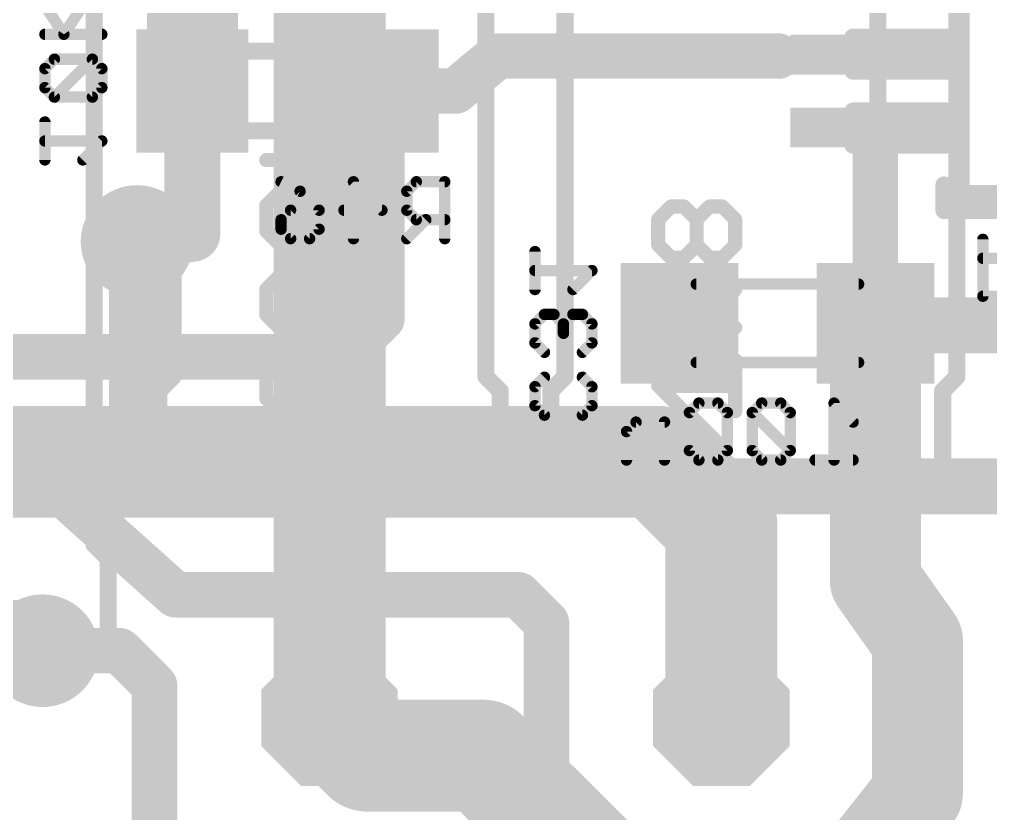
# Model space of a CAD drawing. Header units: inches. Extents: x -5 to 142, y -3 to 122.
# Drawn here: x 102.23 to 110.9, y 60.55 to 67.64 of the extents above; entities that cross this region are included whole.
import ezdxf

# ---------------------------------------------------------------- set-up
doc = ezdxf.new("R2010")
doc.units = ezdxf.units.IN
doc.header["$MEASUREMENT"] = 0
for name, color, linetype in [('1', 22, 'Continuous'), ('15', 22, 'Continuous'), ('16', 175, 'Continuous'), ('17', 82, 'Continuous'), ('18', 82, 'Continuous'), ('2', 175, 'Continuous'), ('21', 253, 'Continuous'), ('22', 253, 'Continuous'), ('26', 253, 'Continuous'), ('27', 253, 'Continuous'), ('28', 253, 'Continuous'), ('51', 253, 'Continuous'), ('52', 253, 'Continuous')]:
    doc.layers.add(name, color=color, linetype=linetype)

# ---------------------------------------------------------------- blocks, each defined once
blk = doc.blocks.new('RECT')
blk.add_solid([(-0.5, -0.5), (0.5, -0.5), (-0.5, 0.5), (0.5, 0.5)])
blk = doc.blocks.new('OCTAGONP')
at = {"const_width": 0.5}
blk.add_lwpolyline([(-0.25, -0.1036), (-0.25, 0.1036), (-0.1036, 0.25), (0.1036, 0.25), (0.25, 0.1036), (0.25, -0.1036), (0.1036, -0.25), (-0.1036, -0.25), (-0.25, -0.1036), (-0.25, 0.1036)], dxfattribs=at)
blk = doc.blocks.new('ROUNDP')
at = {"const_width": 0.5}
blk.add_lwpolyline([(0, -0.25, 1), (0, 0.25, 1), (0, -0.25)], format="xyb", dxfattribs=at)
blk = doc.blocks.new('ROUNDV')
at = {"const_width": 0.5}
blk.add_lwpolyline([(0, -0.25, 1), (0, 0.25, 1), (0, -0.25)], format="xyb", dxfattribs=at)

msp = doc.modelspace()

# ---------------------------------------------------------------- linework, layer by layer
at = {"layer": '1', "const_width": 1}
msp.add_lwpolyline([(105, 69.8125), (105, 61.4)], dxfattribs=at)
at = {"layer": '1', "const_width": 0.5}
msp.add_lwpolyline([(104.75, 61.4, 1), (105.25, 61.4)], format="xyb", dxfattribs=at)
at = {"layer": '15'}
for points, const_width in [([(107.9375, 63.6875), (97.375, 63.6875)], 1), ([(108.5, 63.125), (107.9375, 63.6875)], 1), ([(108.5, 61.4), (108.5, 63.125)], 1), ([(102.4375, 62), (103.125, 62)], 0.4064), ([(103.125, 62), (103.4375, 61.6875)], 0.4064), ([(103.4375, 61.6875), (103.4375, 47.3125)], 0.4064), ([(105.3375, 61.0625), (105, 61.4)], 1), ([(106.375, 61.0625), (105.3375, 61.0625)], 1), ([(108.75, 58.6875), (106.375, 61.0625)], 1)]:
    msp.add_lwpolyline(points, dxfattribs=dict(at, const_width=const_width))
for points, const_width in [([(108.1143, 63.8643, 1), (107.7607, 63.5107)], 0.5), ([(107.9375, 63.4375, 1), (107.9375, 63.9375)], 0.5), ([(108.75, 63.125, 1), (108.25, 63.125)], 0.5), ([(108.3232, 62.9482, 1), (108.6768, 63.3018)], 0.5), ([(102.4375, 62.1016, 1), (102.4375, 61.8984)], 0.2032), ([(103.1968, 62.0718, 1), (103.0532, 61.9282)], 0.2032), ([(103.125, 61.8984, 1), (103.125, 62.1016)], 0.2032), ([(103.5391, 61.6875, 1), (103.3359, 61.6875)], 0.2032), ([(103.3657, 61.6157, 1), (103.5093, 61.7593)], 0.2032), ([(105.1768, 61.5768, 1), (104.8232, 61.2232)], 0.5), ([(108.25, 61.4, 1), (108.75, 61.4)], 0.5), ([(105.3375, 61.3125, 1), (105.3375, 60.8125)], 0.5), ([(106.5518, 61.2393, 1), (106.1982, 60.8857)], 0.5), ([(106.375, 60.8125, 1), (106.375, 61.3125)], 0.5), ([(105.1607, 60.8857, 1), (105.5143, 61.2393)], 0.5)]:
    msp.add_lwpolyline(points, format="xyb", dxfattribs=dict(at, const_width=const_width))
at = {"layer": '16'}
for points, const_width in [([(103.775, 68.625), (103.775, 67)], 0.8128), ([(106.125, 67), (106.5, 67.3125)], 0.4064), ([(106.5, 67.3125), (109.0089, 67.3125)], 0.4064), ([(109.0089, 67.3125), (109.8715, 67.325)], 0.3048), ([(103.775, 67), (103.775, 65.725)], 0.5), ([(105.4688, 66.9937), (105.475, 67)], 0.4064), ([(105.4688, 64.9688), (105.4688, 66.9937)], 0.4064), ([(105.475, 67), (106.125, 67)], 0.4064), ([(109.875, 66.4215), (109.8715, 66.675)], 0.3048), ([(109.875, 64.925), (109.875, 66.4215)], 0.4064), ([(103.775, 65.725), (103.2812, 65.6562)], 0.5), ([(109.875, 64.925), (109.875, 62.625)], 0.8128), ([(105.125, 64.625), (105.4688, 64.9688)], 0.4064), ([(109.8938, 64.9062), (109.875, 64.925)], 0.5), ([(111.6875, 64.9062), (109.8938, 64.9062)], 0.5), ([(76.1875, 64.625), (105.125, 64.625)], 0.4064), ([(109.875, 62.625), (110.25, 62.0938)], 0.8128), ([(110.25, 62.0938), (110.25, 60.7188)], 0.8128), ([(110.25, 60.7188), (109.4375, 59.6875)], 0.8128)]:
    msp.add_lwpolyline(points, dxfattribs=dict(at, const_width=const_width))
for points, const_width in [([(106.5, 67.4141, 1), (106.5, 67.2109)], 0.2032), ([(106.565, 67.2344, 1), (106.435, 67.3906)], 0.2032), ([(109.0089, 67.2109, 1), (109.0089, 67.4141)], 0.2032), ([(109.8726, 67.2488, 1), (109.8703, 67.4012)], 0.1524), ([(109.0078, 67.3887, 1), (109.0101, 67.2363)], 0.1524), ([(103.9, 67, 1), (103.65, 67)], 0.25), ([(103.5718, 67, 1), (103.9782, 67)], 0.4064), ([(105.5704, 66.9937, 1), (105.3671, 66.9937)], 0.2032), ([(105.3969, 67.0656, 1), (105.5406, 66.9219)], 0.2032), ([(105.475, 67.1016, 1), (105.475, 66.8984)], 0.2032), ([(105.5468, 66.9282, 1), (105.4032, 67.0718)], 0.2032), ([(106.06, 67.0781, 1), (106.19, 66.9219)], 0.2032), ([(106.125, 66.8984, 1), (106.125, 67.1016)], 0.2032), ([(109.9476, 66.6761, 1), (109.7953, 66.6739)], 0.1524), ([(109.9766, 66.4215, 1), (109.7734, 66.4215)], 0.2032), ([(109.7988, 66.4204, 1), (109.9512, 66.4225)], 0.1524), ([(103.7922, 65.6012, 1), (103.7578, 65.8488)], 0.25), ([(103.264, 65.7801, 1), (103.2985, 65.5324)], 0.25), ([(103.65, 65.725, 1), (103.9, 65.725)], 0.25), ([(110.0782, 64.925, 1), (109.6718, 64.925)], 0.4064), ([(105.5406, 64.8969, 1), (105.3969, 65.0406)], 0.2032), ([(109.9634, 65.0134, 1), (109.7866, 64.8366)], 0.25), ([(109.8938, 65.0312, 1), (109.8938, 64.7812)], 0.25), ([(105.3671, 64.9688, 1), (105.5704, 64.9688)], 0.2032), ([(109.8054, 64.8179, 1), (109.9821, 64.9946)], 0.25), ([(109.7734, 64.925, 1), (109.9766, 64.925)], 0.2032), ([(105.0532, 64.6968, 1), (105.1968, 64.5532)], 0.2032), ([(105.125, 64.5234, 1), (105.125, 64.7266)], 0.2032), ([(110.041, 62.7422, 1), (109.709, 62.5078)], 0.4064), ([(109.6718, 62.625, 1), (110.0782, 62.625)], 0.4064), ([(110.4532, 62.0938, 1), (110.0468, 62.0938)], 0.4064), ([(110.084, 61.9766, 1), (110.416, 62.2109)], 0.4064), ([(110.4096, 60.593, 1), (110.0904, 60.8445)], 0.4064), ([(110.0468, 60.7188, 1), (110.4532, 60.7188)], 0.4064)]:
    msp.add_lwpolyline(points, format="xyb", dxfattribs=dict(at, const_width=const_width))
at = {"layer": '2'}
for points, const_width in [([(103.2812, 65.6562), (103.2812, 63.875)], 0.5), ([(103.2812, 63.875), (103.7812, 63.4688)], 0.5), ([(102.4375, 63.5625), (99.125, 63.5625)], 0.4064), ([(103.625, 62.5), (102.4375, 63.5625)], 0.4064), ([(103.7812, 63.4688), (112.0312, 63.4688)], 0.5), ([(106.6875, 62.5), (103.625, 62.5)], 0.4064), ([(106.9375, 62.25), (106.6875, 62.5)], 0.4064), ([(97.0625, 62.25), (102.1875, 62.25)], 0.4064), ([(102.1875, 62.25), (102.4375, 62)], 0.4064), ([(106.9375, 60.5), (106.9375, 62.25)], 0.4064), ([(107.375, 60.0625), (106.9375, 60.5)], 0.4064)]:
    msp.add_lwpolyline(points, dxfattribs=dict(at, const_width=const_width))
for points, const_width in [([(103.4062, 65.6562, 1), (103.1562, 65.6562)], 0.25), ([(103.3601, 63.972, 1), (103.2024, 63.778)], 0.25), ([(103.1562, 63.875, 1), (103.4062, 63.875)], 0.25), ([(102.5052, 63.6382, 1), (102.3698, 63.4868)], 0.2032), ([(102.4375, 63.4609, 1), (102.4375, 63.6641)], 0.2032), ([(103.7812, 63.5938, 1), (103.7812, 63.3438)], 0.25), ([(103.7024, 63.3717, 1), (103.8601, 63.5658)], 0.25), ([(103.625, 62.6016, 1), (103.625, 62.3984)], 0.2032), ([(103.5573, 62.4243, 1), (103.6927, 62.5757)], 0.2032), ([(106.7593, 62.5718, 1), (106.6157, 62.4282)], 0.2032), ([(106.6875, 62.3984, 1), (106.6875, 62.6016)], 0.2032), ([(102.2593, 62.3218, 1), (102.1157, 62.1782)], 0.2032), ([(102.1875, 62.1484, 1), (102.1875, 62.3516)], 0.2032), ([(107.0391, 62.25, 1), (106.8359, 62.25)], 0.2032), ([(106.8657, 62.1782, 1), (107.0093, 62.3218)], 0.2032), ([(102.3657, 61.9282, 1), (102.5093, 62.0718)], 0.2032), ([(107.0093, 60.5718, 1), (106.8657, 60.4282)], 0.2032), ([(106.8359, 60.5, 1), (107.0391, 60.5)], 0.2032)]:
    msp.add_lwpolyline(points, format="xyb", dxfattribs=dict(at, const_width=const_width))
at = {"layer": '21', "const_width": 0.1524}
for points in [[(103.603, 71.052), (103.603, 64.448)], [(106.397, 71.052), (106.397, 64.448)], [(107.103, 71.052), (107.103, 64.448)], [(109.897, 71.052), (109.897, 64.448)], [(110.603, 71.052), (110.603, 64.448)], [(102.897, 62.948), (102.897, 69.552)], [(103.603, 64.448), (103.476, 64.321)], [(106.397, 64.448), (106.524, 64.321)], [(107.103, 64.448), (106.976, 64.321)], [(109.897, 64.448), (110.024, 64.321)], [(110.603, 64.448), (110.476, 64.321)], [(103.476, 63.686), (103.476, 64.321)], [(106.524, 63.686), (106.524, 64.321)], [(106.976, 63.686), (106.976, 64.321)], [(110.024, 63.686), (110.024, 64.321)], [(110.476, 63.686), (110.476, 64.321)], [(106.27, 63.432), (103.73, 63.432)], [(109.77, 63.432), (107.23, 63.432)], [(113.27, 63.432), (110.73, 63.432)], [(102.897, 62.948), (103.024, 62.821)], [(103.024, 62.186), (103.024, 62.821)], [(100.23, 61.932), (102.77, 61.932)]]:
    msp.add_lwpolyline(points, dxfattribs=at)
at = {"layer": '21'}
for points, const_width in [([(103.5649, 64.448, 1), (103.6411, 64.448)], 0.0762), ([(103.6299, 64.4211, 1), (103.5761, 64.4749)], 0.0762), ([(106.3589, 64.448, 1), (106.4351, 64.448)], 0.0762), ([(106.4239, 64.4749, 1), (106.3701, 64.4211)], 0.0762), ([(107.0649, 64.448, 1), (107.1411, 64.448)], 0.0762), ([(107.1299, 64.4211, 1), (107.0761, 64.4749)], 0.0762), ([(109.8589, 64.448, 1), (109.9351, 64.448)], 0.0762), ([(109.9239, 64.4749, 1), (109.8701, 64.4211)], 0.0762), ([(110.5649, 64.448, 1), (110.6411, 64.448)], 0.0762), ([(110.6299, 64.4211, 1), (110.5761, 64.4749)], 0.0762), ([(103.5141, 64.321, 1), (103.4379, 64.321)], 0.0762), ([(103.4491, 64.3479, 1), (103.5029, 64.2941)], 0.0762), ([(106.5621, 64.321, 1), (106.4859, 64.321)], 0.0762), ([(106.4971, 64.2941, 1), (106.5509, 64.3479)], 0.0762), ([(107.0141, 64.321, 1), (106.9379, 64.321)], 0.0762), ([(106.9491, 64.3479, 1), (107.0029, 64.2941)], 0.0762), ([(110.0621, 64.321, 1), (109.9859, 64.321)], 0.0762), ([(109.9971, 64.2941, 1), (110.0509, 64.3479)], 0.0762), ([(110.5141, 64.321, 1), (110.4379, 64.321)], 0.0762), ([(110.4491, 64.3479, 1), (110.5029, 64.2941)], 0.0762), ([(103.476, 63.686, 0.4142), (103.73, 63.432)], 0.1524), ([(103.5141, 63.686, 1), (103.4379, 63.686)], 0.0762), ([(106.27, 63.432, 0.4142), (106.524, 63.686)], 0.1524), ([(106.5621, 63.686, 1), (106.4859, 63.686)], 0.0762), ([(106.976, 63.686, 0.4142), (107.23, 63.432)], 0.1524), ([(107.0141, 63.686, 1), (106.9379, 63.686)], 0.0762), ([(109.77, 63.432, 0.4142), (110.024, 63.686)], 0.1524), ([(110.0621, 63.686, 1), (109.9859, 63.686)], 0.0762), ([(110.476, 63.686, 0.4142), (110.73, 63.432)], 0.1524), ([(110.5141, 63.686, 1), (110.4379, 63.686)], 0.0762), ([(103.4379, 63.686, 1), (103.5141, 63.686)], 0.0762), ([(106.4859, 63.686, 1), (106.5621, 63.686)], 0.0762), ([(106.9379, 63.686, 1), (107.0141, 63.686)], 0.0762), ([(109.9859, 63.686, 1), (110.0621, 63.686)], 0.0762), ([(110.4379, 63.686, 1), (110.5141, 63.686)], 0.0762), ([(103.73, 63.4701, 1), (103.73, 63.3939)], 0.0762), ([(103.73, 63.3939, 1), (103.73, 63.4701)], 0.0762), ([(106.27, 63.4701, 1), (106.27, 63.3939)], 0.0762), ([(106.27, 63.3939, 1), (106.27, 63.4701)], 0.0762), ([(107.23, 63.4701, 1), (107.23, 63.3939)], 0.0762), ([(107.23, 63.3939, 1), (107.23, 63.4701)], 0.0762), ([(109.77, 63.4701, 1), (109.77, 63.3939)], 0.0762), ([(109.77, 63.3939, 1), (109.77, 63.4701)], 0.0762), ([(110.73, 63.4701, 1), (110.73, 63.3939)], 0.0762), ([(110.73, 63.3939, 1), (110.73, 63.4701)], 0.0762), ([(102.8589, 62.948, 1), (102.9351, 62.948)], 0.0762), ([(102.9239, 62.9749, 1), (102.8701, 62.9211)], 0.0762), ([(103.0621, 62.821, 1), (102.9859, 62.821)], 0.0762), ([(102.9971, 62.7941, 1), (103.0509, 62.8479)], 0.0762), ([(102.77, 61.932, 0.4142), (103.024, 62.186)], 0.1524), ([(103.0621, 62.186, 1), (102.9859, 62.186)], 0.0762), ([(102.9859, 62.186, 1), (103.0621, 62.186)], 0.0762), ([(102.77, 61.9701, 1), (102.77, 61.8939)], 0.0762), ([(102.77, 61.8939, 1), (102.77, 61.9701)], 0.0762)]:
    msp.add_lwpolyline(points, format="xyb", dxfattribs=dict(at, const_width=const_width))
at = {"layer": '22'}
for points, const_width in [([(110.4874, 65.9326), (110.4874, 66.1612)], 0.1524), ([(115.2626, 65.9326), (110.4874, 65.9326)], 0.1524), ([(110.8349, 65.6755), (110.8349, 65.167)], 0.1016), ([(111.0891, 65.506), (110.8349, 65.506)], 0.1016), ([(110.8349, 65.167), (111.0891, 65.167)], 0.1016)]:
    msp.add_lwpolyline(points, dxfattribs=dict(at, const_width=const_width))
for points, const_width in [([(110.5255, 66.1612, 1), (110.4493, 66.1612)], 0.0762), ([(110.4874, 65.9707, 1), (110.4874, 65.8945)], 0.0762), ([(110.4493, 65.9326, 1), (110.5255, 65.9326)], 0.0762), ([(110.8603, 65.6755, 1), (110.8094, 65.6755)], 0.0508), ([(110.8349, 65.5314, 1), (110.8349, 65.4806)], 0.0508), ([(110.8094, 65.167, 1), (110.8603, 65.167)], 0.0508), ([(110.8349, 65.1924, 1), (110.8349, 65.1416)], 0.0508)]:
    msp.add_lwpolyline(points, format="xyb", dxfattribs=dict(at, const_width=const_width))
at = {"layer": '26', "const_width": 0.0508}
for points in [[(104.5792, 66.2124, 1), (104.5564, 66.1669)], [(105.2393, 66.1896, 1), (105.1885, 66.1896)], [(105.2318, 66.2076, 1), (105.1959, 66.1717)], [(105.7752, 66.215, 1), (105.7752, 66.1642)], [(105.7931, 66.1717, 1), (105.7572, 66.2076)], [(106.0548, 66.1896, 1), (106.004, 66.1896)], [(106.0294, 66.1642, 1), (106.0294, 66.215)], [(104.7552, 66.1229, 1), (104.7193, 66.0869)], [(104.7259, 66.0822, 1), (104.7486, 66.1276)], [(105.7158, 66.1049, 1), (105.665, 66.1049)], [(105.6725, 66.1229, 1), (105.7084, 66.0869)], [(104.6526, 65.9608, 1), (104.6526, 65.91)], [(104.6705, 65.9175, 1), (104.6346, 65.9534)], [(104.9322, 65.9354, 1), (104.8814, 65.9354)], [(104.8888, 65.9175, 1), (104.9247, 65.9534)], [(104.9068, 65.91, 1), (104.9068, 65.9608)], [(105.1291, 65.9608, 1), (105.1291, 65.91)], [(105.4501, 65.9175, 1), (105.486, 65.9534)], [(105.4681, 65.91, 1), (105.4681, 65.9608)], [(105.665, 65.9354, 1), (105.7158, 65.9354)], [(105.7084, 65.9534, 1), (105.6725, 65.9175)], [(104.5932, 65.8507, 1), (104.5424, 65.8507)], [(104.5498, 65.8686, 1), (104.5858, 65.8327)], [(105.7752, 65.8761, 1), (105.7752, 65.8253)], [(105.7572, 65.8327, 1), (105.7931, 65.8686)], [(105.8779, 65.8327, 1), (105.8419, 65.8686)], [(106.0294, 65.8253, 1), (106.0294, 65.8761)], [(104.5858, 65.7839, 1), (104.5498, 65.748)], [(104.5424, 65.7659, 1), (104.5932, 65.7659)], [(104.8814, 65.7659, 1), (104.9322, 65.7659)], [(104.9247, 65.748, 1), (104.8888, 65.7839)], [(104.6526, 65.7066, 1), (104.6526, 65.6558)], [(104.6346, 65.6632, 1), (104.6705, 65.6992)], [(104.8041, 65.6992, 1), (104.84, 65.6632)], [(104.822, 65.6558, 1), (104.822, 65.7066)], [(105.1885, 65.6812, 1), (105.2393, 65.6812)], [(105.6725, 65.6992, 1), (105.7084, 65.6632)], [(106.004, 65.6812, 1), (106.0548, 65.6812)], [(106.8604, 65.5659, 1), (106.8096, 65.5659)], [(106.835, 65.4219, 1), (106.835, 65.3711)], [(107.3613, 65.3785, 1), (107.3254, 65.4144)], [(107.3434, 65.3711, 1), (107.3434, 65.4219)], [(106.8096, 65.227, 1), (106.8604, 65.227)], [(107.1559, 65.2449, 1), (107.1919, 65.209)], [(106.9197, 65.03, 1), (106.9197, 64.9792)], [(106.9376, 64.9867, 1), (106.9017, 65.0226)], [(107.0224, 65.0226, 1), (106.9865, 64.9867)], [(107.0044, 64.9792, 1), (107.0044, 65.03)], [(107.1739, 65.03, 1), (107.1739, 64.9792)], [(107.1919, 64.9867, 1), (107.1559, 65.0226)], [(107.2766, 65.0226, 1), (107.2407, 64.9867)], [(107.2586, 64.9792, 1), (107.2586, 65.03)], [(106.817, 64.9379, 1), (106.8529, 64.9019)], [(106.8604, 64.9199, 1), (106.8096, 64.9199)], [(107.0712, 64.9379, 1), (107.1071, 64.9019)], [(107.1146, 64.9199, 1), (107.0638, 64.9199)], [(107.0712, 64.9019, 1), (107.1071, 64.9379)], [(107.3688, 64.9199, 1), (107.318, 64.9199)], [(107.3254, 64.9019, 1), (107.3613, 64.9379)], [(106.8529, 64.7684, 1), (106.817, 64.7325)], [(107.0638, 64.8352, 1), (107.1146, 64.8352)], [(107.3613, 64.7325, 1), (107.3254, 64.7684)], [(106.8096, 64.7504, 1), (106.8604, 64.7504)], [(106.9017, 64.6477, 1), (106.9376, 64.6836)], [(107.2407, 64.6836, 1), (107.2766, 64.6477)], [(107.318, 64.7504, 1), (107.3688, 64.7504)], [(106.9376, 64.4254, 1), (106.9017, 64.4613)], [(107.2766, 64.4613, 1), (107.2407, 64.4254)], [(106.8604, 64.3586, 1), (106.8096, 64.3586)], [(106.817, 64.3765, 1), (106.8529, 64.3406)], [(107.3688, 64.3586, 1), (107.318, 64.3586)], [(107.3254, 64.3406, 1), (107.3613, 64.3765)], [(106.8529, 64.2071, 1), (106.817, 64.1711)], [(106.8096, 64.1891, 1), (106.8604, 64.1891)], [(107.318, 64.1891, 1), (107.3688, 64.1891)], [(107.3613, 64.1711, 1), (107.3254, 64.2071)], [(106.9197, 64.1298, 1), (106.9197, 64.079)], [(106.9017, 64.0864, 1), (106.9376, 64.1223)], [(107.2407, 64.1223, 1), (107.2766, 64.0864)], [(107.2586, 64.079, 1), (107.2586, 64.1298)]]:
    msp.add_lwpolyline(points, format="xyb", dxfattribs=at)
at = {"layer": '26', "const_width": 0.1016}
for points in [[(104.5678, 66.1896), (104.7373, 66.1049)], [(105.2139, 65.6812), (105.2139, 66.1896)], [(105.2139, 66.1896), (105.4681, 65.9354)], [(105.7752, 66.1896), (105.6904, 66.1049)], [(106.0294, 66.1896), (105.7752, 66.1896)], [(106.0294, 65.6812), (106.0294, 66.1896)], [(104.7373, 66.1049), (104.9068, 65.9354)], [(105.6904, 66.1049), (105.6904, 65.9354)], [(104.5678, 65.8507), (104.6526, 65.9354)], [(104.6526, 65.9354), (104.9068, 65.9354)], [(104.9068, 65.9354), (104.9068, 65.7659)], [(105.4681, 65.9354), (105.1291, 65.9354)], [(105.6904, 65.9354), (105.7752, 65.8507)], [(104.5678, 65.7659), (104.5678, 65.8507)], [(105.8599, 65.8507), (105.6904, 65.6812)], [(105.7752, 65.8507), (106.0294, 65.8507)], [(104.6526, 65.6812), (104.5678, 65.7659)], [(104.9068, 65.7659), (104.822, 65.6812)], [(104.822, 65.6812), (104.6526, 65.6812)], [(106.835, 65.227), (106.835, 65.5659)], [(107.3434, 65.3965), (106.835, 65.3965)], [(107.1739, 65.227), (107.3434, 65.3965)], [(106.9197, 65.0046), (106.835, 64.9199)], [(107.0044, 65.0046), (106.9197, 65.0046)], [(107.0892, 64.9199), (107.0044, 65.0046)], [(107.1739, 65.0046), (107.0892, 64.9199)], [(107.2586, 65.0046), (107.1739, 65.0046)], [(107.3434, 64.9199), (107.2586, 65.0046)], [(106.835, 64.9199), (106.835, 64.7504)], [(107.0892, 64.9199), (107.0892, 64.8352)], [(107.3434, 64.7504), (107.3434, 64.9199)], [(106.835, 64.7504), (106.9197, 64.6657)], [(107.2586, 64.6657), (107.3434, 64.7504)], [(106.835, 64.3586), (106.9197, 64.4433)], [(107.2586, 64.4433), (107.3434, 64.3586)], [(106.835, 64.1891), (106.835, 64.3586)], [(107.3434, 64.3586), (107.3434, 64.1891)], [(106.9197, 64.1044), (106.835, 64.1891)], [(107.3434, 64.1891), (107.2586, 64.1044)], [(107.2586, 64.1044), (106.9197, 64.1044)]]:
    msp.add_lwpolyline(points, dxfattribs=at)
at = {"layer": '27', "const_width": 0.127}
for points in [[(104.8935, 66.3837), (104.6647, 66.7269)], [(105.1223, 66.7269), (104.8935, 66.3837)], [(105.1223, 66.3837), (104.4359, 66.3837)], [(104.5503, 66.0929), (104.4359, 65.9785)], [(104.6647, 66.0929), (104.5503, 66.0929)], [(105.1223, 65.6353), (104.6647, 66.0929)], [(105.1223, 66.0929), (105.1223, 65.6353)], [(104.4359, 65.9785), (104.4359, 65.7497)], [(107.9359, 65.8538), (108.0503, 65.9682)], [(108.0503, 65.9682), (108.1647, 65.9682)], [(108.1647, 65.9682), (108.2791, 65.8538)], [(108.2791, 65.8538), (108.3935, 65.9682)], [(108.3935, 65.9682), (108.5079, 65.9682)], [(108.5079, 65.9682), (108.6223, 65.8538)], [(107.9359, 65.625), (107.9359, 65.8538)], [(108.2791, 65.625), (108.2791, 65.8538)], [(108.6223, 65.8538), (108.6223, 65.625)], [(104.4359, 65.7497), (104.5503, 65.6353)], [(108.0503, 65.5106), (107.9359, 65.625)], [(108.2791, 65.625), (108.1647, 65.5106)], [(108.3935, 65.5106), (108.2791, 65.625)], [(108.6223, 65.625), (108.5079, 65.5106)], [(108.1647, 65.5106), (108.0503, 65.5106)], [(108.5079, 65.5106), (108.3935, 65.5106)], [(104.5503, 65.3445), (104.4359, 65.2301)], [(105.0079, 65.3445), (104.5503, 65.3445)], [(104.7791, 65.0013), (104.7791, 65.3445)], [(105.1223, 65.2301), (105.0079, 65.3445)], [(104.4359, 65.2301), (104.4359, 65.0013)], [(105.1223, 65.0013), (105.1223, 65.2301)], [(108.3935, 64.8869), (108.1647, 65.2301)], [(108.6223, 65.2301), (108.3935, 64.8869)], [(104.4359, 65.0013), (104.5503, 64.8869)], [(104.6647, 64.8869), (104.7791, 65.0013)], [(105.0079, 64.8869), (105.1223, 65.0013)], [(104.5503, 64.8869), (104.6647, 64.8869)], [(108.6223, 64.8869), (107.9359, 64.8869)], [(104.4359, 64.4817), (104.5503, 64.5961)], [(104.5503, 64.5961), (104.6647, 64.5961)], [(104.6647, 64.5961), (104.7791, 64.4817)], [(104.7791, 64.4817), (104.8935, 64.5961)], [(104.8935, 64.5961), (105.0079, 64.5961)], [(105.0079, 64.5961), (105.1223, 64.4817)], [(108.6223, 64.1385), (108.6223, 64.5961)], [(104.4359, 64.2529), (104.4359, 64.4817)], [(104.7791, 64.4817), (104.7791, 64.3673)], [(105.1223, 64.4817), (105.1223, 64.2529)], [(108.1647, 64.1385), (107.9359, 64.3673)], [(107.9359, 64.3673), (108.6223, 64.3673)], [(104.5503, 64.1385), (104.4359, 64.2529)], [(105.1223, 64.2529), (105.0079, 64.1385)]]:
    msp.add_lwpolyline(points, dxfattribs=at)
at = {"layer": '27', "const_width": 0.0635}
for points in [[(104.6911, 66.7445, 1), (104.6383, 66.7093)], [(105.1487, 66.7093, 1), (105.0959, 66.7445)], [(104.4359, 66.4155, 1), (104.4359, 66.352)], [(105.1223, 66.352, 1), (105.1223, 66.4155)], [(104.8671, 66.4014, 1), (104.9199, 66.3661)], [(104.8671, 66.3661, 1), (104.9199, 66.4014)], [(104.5503, 66.1247, 1), (104.5503, 66.0612)], [(104.5728, 66.0705, 1), (104.5279, 66.1154)], [(104.6872, 66.1154, 1), (104.6423, 66.0705)], [(104.6647, 66.0612, 1), (104.6647, 66.1247)], [(105.1541, 66.0929, 1), (105.0906, 66.0929)], [(104.4677, 65.9785, 1), (104.4042, 65.9785)], [(104.4135, 66.001, 1), (104.4584, 65.9561)], [(108.0503, 65.9999, 1), (108.0503, 65.9364)], [(108.0728, 65.9457, 1), (108.0279, 65.9906)], [(108.1872, 65.9906, 1), (108.1423, 65.9457)], [(108.1647, 65.9364, 1), (108.1647, 65.9999)], [(108.3935, 65.9999, 1), (108.3935, 65.9364)], [(108.416, 65.9457, 1), (108.3711, 65.9906)], [(108.5304, 65.9906, 1), (108.4855, 65.9457)], [(108.5079, 65.9364, 1), (108.5079, 65.9999)], [(107.9677, 65.8538, 1), (107.9042, 65.8538)], [(108.3109, 65.8538, 1), (108.2474, 65.8538)], [(108.6541, 65.8538, 1), (108.5906, 65.8538)], [(107.9135, 65.8762, 1), (107.9584, 65.8313)], [(108.2567, 65.8762, 1), (108.3016, 65.8313)], [(108.2567, 65.8313, 1), (108.3016, 65.8762)], [(108.5998, 65.8313, 1), (108.6448, 65.8762)], [(104.4042, 65.7497, 1), (104.4677, 65.7497)], [(104.4584, 65.7722, 1), (104.4135, 65.7273)], [(104.5279, 65.6129, 1), (104.5728, 65.6578)], [(105.0906, 65.6353, 1), (105.1541, 65.6353)], [(105.0998, 65.6129, 1), (105.1448, 65.6578)], [(107.9042, 65.625, 1), (107.9677, 65.625)], [(107.9584, 65.6474, 1), (107.9135, 65.6025)], [(108.2474, 65.625, 1), (108.3109, 65.625)], [(108.3016, 65.6474, 1), (108.2567, 65.6025)], [(108.3016, 65.6025, 1), (108.2567, 65.6474)], [(108.5906, 65.625, 1), (108.6541, 65.625)], [(108.6448, 65.6025, 1), (108.5998, 65.6474)], [(108.0503, 65.5423, 1), (108.0503, 65.4788)], [(108.1647, 65.4788, 1), (108.1647, 65.5423)], [(108.3935, 65.5423, 1), (108.3935, 65.4788)], [(108.5079, 65.4788, 1), (108.5079, 65.5423)], [(108.0279, 65.4881, 1), (108.0728, 65.533)], [(108.1423, 65.533, 1), (108.1872, 65.4881)], [(108.3711, 65.4881, 1), (108.416, 65.533)], [(108.4855, 65.533, 1), (108.5304, 65.4881)], [(104.5503, 65.3763, 1), (104.5503, 65.3128)], [(104.5728, 65.3221, 1), (104.5279, 65.367)], [(104.8109, 65.3445, 1), (104.7474, 65.3445)], [(105.0304, 65.367, 1), (104.9855, 65.3221)], [(105.0079, 65.3128, 1), (105.0079, 65.3763)], [(104.4677, 65.2301, 1), (104.4042, 65.2301)], [(104.4135, 65.2526, 1), (104.4584, 65.2077)], [(105.1541, 65.2301, 1), (105.0906, 65.2301)], [(105.0998, 65.2077, 1), (105.1448, 65.2526)], [(108.1911, 65.2477, 1), (108.1383, 65.2125)], [(108.6487, 65.2125, 1), (108.5959, 65.2477)], [(104.4584, 65.0238, 1), (104.4135, 64.9789)], [(104.8016, 64.9789, 1), (104.7567, 65.0238)], [(105.1448, 64.9789, 1), (105.0998, 65.0238)], [(104.4042, 65.0013, 1), (104.4677, 65.0013)], [(104.7474, 65.0013, 1), (104.8109, 65.0013)], [(105.0906, 65.0013, 1), (105.1541, 65.0013)], [(104.5503, 64.9187, 1), (104.5503, 64.8552)], [(104.5279, 64.8645, 1), (104.5728, 64.9094)], [(104.6423, 64.9094, 1), (104.6872, 64.8645)], [(104.6647, 64.8552, 1), (104.6647, 64.9187)], [(104.9855, 64.9094, 1), (105.0304, 64.8645)], [(107.9359, 64.9187, 1), (107.9359, 64.8552)], [(108.3671, 64.9045, 1), (108.4199, 64.8693)], [(108.3671, 64.8693, 1), (108.4199, 64.9045)], [(108.6223, 64.8552, 1), (108.6223, 64.9187)], [(104.5503, 64.6278, 1), (104.5503, 64.5643)], [(104.5728, 64.5736, 1), (104.5279, 64.6185)], [(104.6872, 64.6185, 1), (104.6423, 64.5736)], [(104.6647, 64.5643, 1), (104.6647, 64.6278)], [(104.8935, 64.6278, 1), (104.8935, 64.5643)], [(104.916, 64.5736, 1), (104.8711, 64.6185)], [(105.0304, 64.6185, 1), (104.9855, 64.5736)], [(105.0079, 64.5643, 1), (105.0079, 64.6278)], [(108.6541, 64.5961, 1), (108.5906, 64.5961)], [(104.4677, 64.4817, 1), (104.4042, 64.4817)], [(104.4135, 64.5041, 1), (104.4584, 64.4592)], [(104.8109, 64.4817, 1), (104.7474, 64.4817)], [(104.7567, 64.5041, 1), (104.8016, 64.4592)], [(104.7567, 64.4592, 1), (104.8016, 64.5041)], [(105.1541, 64.4817, 1), (105.0906, 64.4817)], [(105.0998, 64.4592, 1), (105.1448, 64.5041)], [(104.7474, 64.3673, 1), (104.8109, 64.3673)], [(107.9359, 64.399, 1), (107.9359, 64.3355)], [(107.9584, 64.3897, 1), (107.9135, 64.3448)], [(108.6223, 64.3355, 1), (108.6223, 64.399)], [(104.4042, 64.2529, 1), (104.4677, 64.2529)], [(104.4584, 64.2753, 1), (104.4135, 64.2304)], [(105.0906, 64.2529, 1), (105.1541, 64.2529)], [(105.1448, 64.2304, 1), (105.0998, 64.2753)], [(104.5279, 64.116, 1), (104.5728, 64.161)], [(104.9855, 64.161, 1), (105.0304, 64.116)], [(108.1423, 64.116, 1), (108.1872, 64.161)], [(108.5906, 64.1385, 1), (108.6541, 64.1385)]]:
    msp.add_lwpolyline(points, format="xyb", dxfattribs=at)
at = {"layer": '28', "const_width": 0.1016}
for points in [[(102.4583, 67.7614), (102.6278, 67.5072)], [(102.6278, 67.5072), (102.7973, 67.7614)], [(102.4583, 67.5072), (102.9667, 67.5072)], [(102.543, 67.2848), (102.4583, 67.2001)], [(102.882, 67.2848), (102.543, 67.2848)], [(102.543, 66.9459), (102.882, 67.2848)], [(102.9667, 67.2001), (102.882, 67.2848)], [(102.4583, 67.2001), (102.4583, 67.0306)], [(102.9667, 67.0306), (102.9667, 67.2001)], [(102.4583, 67.0306), (102.543, 66.9459)], [(102.882, 66.9459), (102.9667, 67.0306)], [(102.543, 66.9459), (102.882, 66.9459)], [(102.4583, 66.3846), (102.4583, 66.7235)], [(102.9667, 66.554), (102.4583, 66.554)], [(102.7973, 66.3846), (102.9667, 66.554)], [(108.2989, 64.2121), (108.2141, 64.1274)], [(108.4683, 64.2121), (108.2989, 64.2121)], [(108.5531, 64.1274), (108.4683, 64.2121)], [(108.8602, 64.2121), (108.7754, 64.1274)], [(109.0297, 64.2121), (108.8602, 64.2121)], [(109.1144, 64.1274), (109.0297, 64.2121)], [(109.6757, 64.0427), (109.5062, 64.2121)], [(109.5062, 64.2121), (109.5062, 63.7037)], [(108.2141, 64.1274), (108.2141, 63.7884)], [(108.5531, 63.7884), (108.2141, 64.1274)], [(108.5531, 63.7884), (108.5531, 64.1274)], [(108.7754, 64.1274), (108.7754, 63.7884)], [(109.1144, 63.7884), (108.7754, 64.1274)], [(109.1144, 63.7884), (109.1144, 64.1274)], [(107.7376, 64.0427), (107.6528, 63.9579)], [(107.6528, 63.9579), (107.6528, 63.7037)], [(107.9918, 64.0427), (107.7376, 64.0427)], [(107.9918, 63.7037), (107.9918, 64.0427)], [(108.2141, 63.7884), (108.2989, 63.7037)], [(108.4683, 63.7037), (108.5531, 63.7884)], [(108.7754, 63.7884), (108.8602, 63.7037)], [(109.0297, 63.7037), (109.1144, 63.7884)], [(108.2989, 63.7037), (108.4683, 63.7037)], [(108.8602, 63.7037), (109.0297, 63.7037)], [(109.6757, 63.7037), (109.3367, 63.7037)]]:
    msp.add_lwpolyline(points, dxfattribs=at)
at = {"layer": '28', "const_width": 0.0508}
for points in [[(102.4583, 67.5326, 1), (102.4583, 67.4818)], [(102.6066, 67.5213, 1), (102.6489, 67.4931)], [(102.6066, 67.4931, 1), (102.6489, 67.5213)], [(102.9667, 67.4818, 1), (102.9667, 67.5326)], [(102.543, 67.3102, 1), (102.543, 67.2594)], [(102.561, 67.2669, 1), (102.5251, 67.3028)], [(102.9, 67.3028, 1), (102.864, 67.2669)], [(102.9, 67.2669, 1), (102.864, 67.3028)], [(102.882, 67.2594, 1), (102.882, 67.3102)], [(102.4837, 67.2001, 1), (102.4329, 67.2001)], [(102.4403, 67.218, 1), (102.4763, 67.1821)], [(102.9921, 67.2001, 1), (102.9413, 67.2001)], [(102.9488, 67.1821, 1), (102.9847, 67.218)], [(102.4763, 67.0486, 1), (102.4403, 67.0126)], [(102.4329, 67.0306, 1), (102.4837, 67.0306)], [(102.9413, 67.0306, 1), (102.9921, 67.0306)], [(102.9847, 67.0126, 1), (102.9488, 67.0486)], [(102.543, 66.9713, 1), (102.543, 66.9205)], [(102.5251, 66.9638, 1), (102.561, 66.9279)], [(102.5251, 66.9279, 1), (102.561, 66.9638)], [(102.864, 66.9638, 1), (102.9, 66.9279)], [(102.882, 66.9205, 1), (102.882, 66.9713)], [(102.4837, 66.7235, 1), (102.4329, 66.7235)], [(102.4583, 66.5794, 1), (102.4583, 66.5286)], [(102.9847, 66.5361, 1), (102.9488, 66.572)], [(102.9667, 66.5286, 1), (102.9667, 66.5794)], [(102.4329, 66.3846, 1), (102.4837, 66.3846)], [(102.7793, 66.4025, 1), (102.8152, 66.3666)], [(108.2989, 64.2375, 1), (108.2989, 64.1867)], [(108.3168, 64.1942, 1), (108.2809, 64.2301)], [(108.4863, 64.2301, 1), (108.4504, 64.1942)], [(108.4683, 64.1867, 1), (108.4683, 64.2375)], [(108.8602, 64.2375, 1), (108.8602, 64.1867)], [(108.8781, 64.1942, 1), (108.8422, 64.2301)], [(109.0476, 64.2301, 1), (109.0117, 64.1942)], [(109.0297, 64.1867, 1), (109.0297, 64.2375)], [(109.5316, 64.2121, 1), (109.4808, 64.2121)], [(109.5242, 64.2301, 1), (109.4883, 64.1942)], [(108.2395, 64.1274, 1), (108.1887, 64.1274)], [(108.2321, 64.1454, 1), (108.1962, 64.1094)], [(108.1962, 64.1454, 1), (108.2321, 64.1094)], [(108.5785, 64.1274, 1), (108.5277, 64.1274)], [(108.5351, 64.1094, 1), (108.571, 64.1454)], [(108.8008, 64.1274, 1), (108.75, 64.1274)], [(108.7934, 64.1454, 1), (108.7575, 64.1094)], [(108.7575, 64.1454, 1), (108.7934, 64.1094)], [(109.1398, 64.1274, 1), (109.089, 64.1274)], [(109.0964, 64.1094, 1), (109.1323, 64.1454)], [(107.6782, 63.9579, 1), (107.6274, 63.9579)], [(107.7376, 64.0681, 1), (107.7376, 64.0173)], [(107.7555, 64.0247, 1), (107.7196, 64.0606)], [(108.0172, 64.0427, 1), (107.9664, 64.0427)], [(107.9918, 64.0173, 1), (107.9918, 64.0681)], [(109.6577, 64.0247, 1), (109.6937, 64.0606)], [(107.6349, 63.9759, 1), (107.6708, 63.94)], [(108.2321, 63.8064, 1), (108.1962, 63.7705)], [(108.571, 63.7705, 1), (108.5351, 63.8064)], [(108.7934, 63.8064, 1), (108.7575, 63.7705)], [(109.1323, 63.7705, 1), (109.0964, 63.8064)], [(108.1887, 63.7884, 1), (108.2395, 63.7884)], [(108.2989, 63.7291, 1), (108.2989, 63.6783)], [(108.4683, 63.6783, 1), (108.4683, 63.7291)], [(108.5277, 63.7884, 1), (108.5785, 63.7884)], [(108.5351, 63.7705, 1), (108.571, 63.8064)], [(108.75, 63.7884, 1), (108.8008, 63.7884)], [(108.8602, 63.7291, 1), (108.8602, 63.6783)], [(109.0297, 63.6783, 1), (109.0297, 63.7291)], [(109.089, 63.7884, 1), (109.1398, 63.7884)], [(109.0964, 63.7705, 1), (109.1323, 63.8064)], [(109.3367, 63.7291, 1), (109.3367, 63.6783)], [(109.6757, 63.6783, 1), (109.6757, 63.7291)], [(107.6274, 63.7037, 1), (107.6782, 63.7037)], [(107.9664, 63.7037, 1), (108.0172, 63.7037)], [(108.2809, 63.6857, 1), (108.3168, 63.7217)], [(108.4504, 63.7217, 1), (108.4863, 63.6857)], [(108.8422, 63.6857, 1), (108.8781, 63.7217)], [(109.0117, 63.7217, 1), (109.0476, 63.6857)], [(109.4808, 63.7037, 1), (109.5316, 63.7037)]]:
    msp.add_lwpolyline(points, format="xyb", dxfattribs=at)
at = {"layer": '51', "const_width": 0.6096}
for points in [[(105, 61.4), (105, 62.67)], [(108.5, 61.4), (108.5, 62.67)]]:
    msp.add_lwpolyline(points, dxfattribs=at)
at = {"layer": '51', "const_width": 0.3048}
for points in [[(105.1524, 62.67, 1), (104.8476, 62.67)], [(108.6524, 62.67, 1), (108.3476, 62.67)], [(104.8476, 61.4, 1), (105.1524, 61.4)], [(108.3476, 61.4, 1), (108.6524, 61.4)]]:
    msp.add_lwpolyline(points, format="xyb", dxfattribs=at)
at = {"layer": '52'}
for points, const_width in [([(110.6398, 66.085), (110.6398, 71.165)], 0.1524), ([(109.6746, 67.1772), (109.6746, 67.482)], 0.1524), ([(109.6746, 67.482), (110.6398, 67.482)], 0.1524), ([(110.6398, 67.482), (110.6144, 67.1772)], 0.1524), ([(104.193, 67.356), (105.057, 67.356)], 0.1524), ([(110.6144, 67.1772), (109.6746, 67.1772)], 0.1524), ([(109.6746, 66.5168), (109.6746, 66.8216)], 0.1524), ([(109.6746, 66.8216), (110.6398, 66.8216)], 0.1524), ([(110.6398, 66.8216), (110.6144, 66.5168)], 0.1524), ([(105.057, 66.644), (104.193, 66.644)], 0.1524), ([(110.6144, 66.5168), (109.6746, 66.5168)], 0.1524), ([(112.3202, 66.085), (110.6398, 66.085)], 0.1524), ([(109.725, 65.275), (108.275, 65.275)], 0.1016), ([(108.275, 64.575), (109.725, 64.575)], 0.1016)]:
    msp.add_lwpolyline(points, dxfattribs=dict(at, const_width=const_width))
for points, const_width in [([(109.7127, 67.482, 1), (109.6365, 67.482)], 0.0762), ([(109.6746, 67.5201, 1), (109.6746, 67.4439)], 0.0762), ([(110.6778, 67.4788, 1), (110.6018, 67.4852)], 0.0762), ([(110.6398, 67.4439, 1), (110.6398, 67.5201)], 0.0762), ([(104.193, 67.3941, 1), (104.193, 67.3179)], 0.0762), ([(105.057, 67.3179, 1), (105.057, 67.3941)], 0.0762), ([(109.6746, 67.2153, 1), (109.6746, 67.1391)], 0.0762), ([(110.5764, 67.1804, 1), (110.6524, 67.174)], 0.0762), ([(110.6144, 67.1391, 1), (110.6144, 67.2153)], 0.0762), ([(109.6365, 67.1772, 1), (109.7127, 67.1772)], 0.0762), ([(109.7127, 66.8216, 1), (109.6365, 66.8216)], 0.0762), ([(109.6746, 66.8597, 1), (109.6746, 66.7835)], 0.0762), ([(110.6778, 66.8184, 1), (110.6018, 66.8248)], 0.0762), ([(110.6398, 66.7835, 1), (110.6398, 66.8597)], 0.0762), ([(104.193, 66.6821, 1), (104.193, 66.6059)], 0.0762), ([(105.057, 66.6059, 1), (105.057, 66.6821)], 0.0762), ([(109.6746, 66.5549, 1), (109.6746, 66.4787)], 0.0762), ([(109.6365, 66.5168, 1), (109.7127, 66.5168)], 0.0762), ([(110.5764, 66.52, 1), (110.6524, 66.5136)], 0.0762), ([(110.6144, 66.4787, 1), (110.6144, 66.5549)], 0.0762), ([(110.6398, 66.1231, 1), (110.6398, 66.0469)], 0.0762), ([(110.6017, 66.085, 1), (110.6779, 66.085)], 0.0762), ([(108.275, 65.3004, 1), (108.275, 65.2496)], 0.0508), ([(109.725, 65.2496, 1), (109.725, 65.3004)], 0.0508), ([(108.275, 64.6004, 1), (108.275, 64.5496)], 0.0508), ([(109.725, 64.5496, 1), (109.725, 64.6004)], 0.0508)]:
    msp.add_lwpolyline(points, format="xyb", dxfattribs=dict(at, const_width=const_width))

# ---------------------------------------------------------------- block references
at = {"layer": '16', "yscale": 1.1}
for p in [(103.775, 67), (105.475, 67)]:
    msp.add_blockref('RECT', p, dxfattribs=at)
at = {"layer": '16', "xscale": 1.5113, "yscale": 0.3556}
for p in [(109.8715, 67.325), (109.8715, 66.675)]:
    msp.add_blockref('RECT', p, dxfattribs=at)
at = {"layer": '16', "xscale": 1.05, "yscale": 1.08, "rotation": 180}
for p in [(108.125, 64.925), (109.875, 64.925)]:
    msp.add_blockref('RECT', p, dxfattribs=at)
at = {"layer": '17', "xscale": 1.2192, "yscale": 1.2192, "rotation": 90}
for name, p in [('OCTAGONP', (105, 61.4)), ('ROUNDP', (105, 61.4)), ('ROUNDP', (105, 61.4)), ('OCTAGONP', (105, 61.4)), ('OCTAGONP', (108.5, 61.4)), ('ROUNDP', (108.5, 61.4)), ('ROUNDP', (108.5, 61.4)), ('OCTAGONP', (108.5, 61.4))]:
    msp.add_blockref(name, p, dxfattribs=at)
at = {"layer": '18'}
for p, xscale, yscale in [((103.2812, 65.6562), 1.0064, 1.0064), ((103.2812, 65.6562), 1.0064, 1.0064), ((103.2812, 65.6562), 0.9048, 0.9048), ((103.2812, 65.6562), 0.9048, 0.9048), ((102.4375, 62), 1.0064, 1.0064), ((102.4375, 62), 1.0064, 1.0064), ((102.4375, 62), 0.9048, 0.9048), ((102.4375, 62), 0.9048, 0.9048)]:
    msp.add_blockref('ROUNDV', p, dxfattribs=dict(at, xscale=xscale, yscale=yscale))
at = {"layer": '21', "xscale": 0.8636, "yscale": 0.6096, "rotation": 90}
for p in [(105, 63.0002), (108.5, 63.0002)]:
    msp.add_blockref('RECT', p, dxfattribs=at)
at = {"layer": '52', "xscale": 0.4064, "yscale": 0.8636}
for p in [(103.99, 67), (105.26, 67)]:
    msp.add_blockref('RECT', p, dxfattribs=at)
at = {"layer": '52', "xscale": 0.35, "yscale": 0.8, "rotation": 180}
for p in [(108.375, 64.925), (109.625, 64.925)]:
    msp.add_blockref('RECT', p, dxfattribs=at)

doc.saveas('drawing.dxf')
